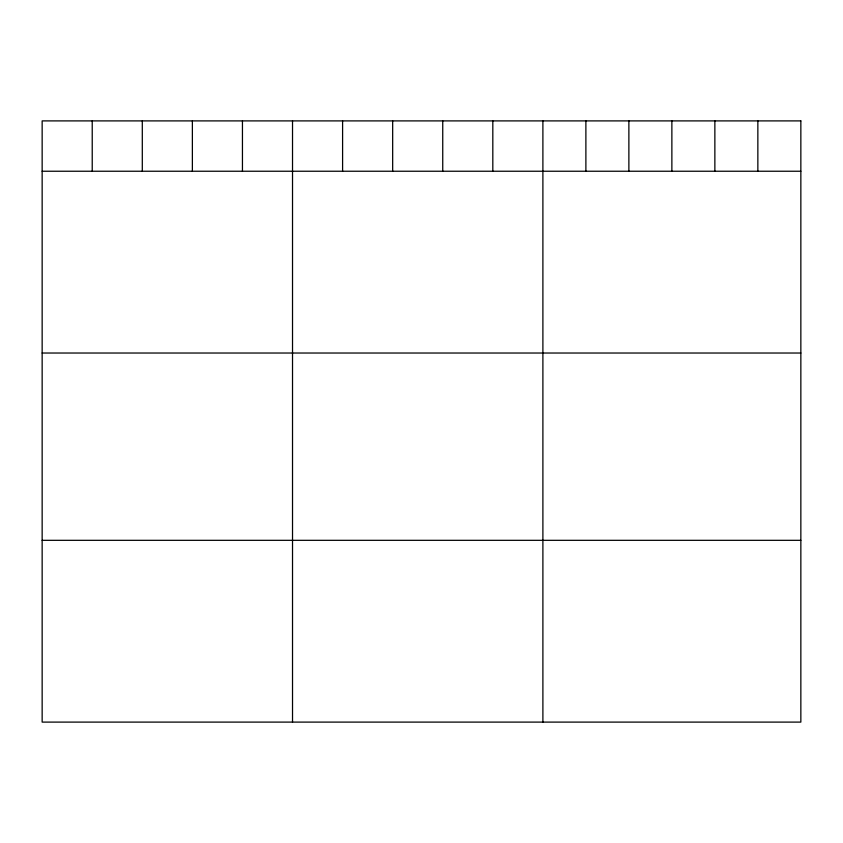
<?xml version="1.0" encoding="UTF-8"?>
<svg xmlns="http://www.w3.org/2000/svg" width="843" height="843" viewBox="0 0 843 843"><rect width="100%" height="100%" fill="white"/><g stroke="black" fill="none" stroke-linecap="round" stroke-linejoin="round"><path stroke-width="1.26" d="M42.15 171.234L800.85 171.234M42.15 353.027L800.85 353.027M42.15 540.321L800.85 540.321M757.857 120.897L757.857 171.234M714.864 120.897L714.864 171.234M671.871 120.897L671.871 171.234M628.878 120.897L628.878 171.234M585.885 120.897L585.885 171.234M542.892 120.897L542.892 722.103M492.818 120.897L492.818 171.234M442.744 120.897L442.744 171.234M392.669 120.897L392.669 171.234M342.595 120.897L342.595 171.234M292.521 120.897L292.521 722.103M242.447 120.897L242.447 171.234M192.373 120.897L192.373 171.234M142.298 120.897L142.298 171.234M92.224 120.897L92.224 171.234M800.85 120.897L42.15 120.897L42.15 722.103L800.85 722.103L800.85 120.897"/></g></svg>
